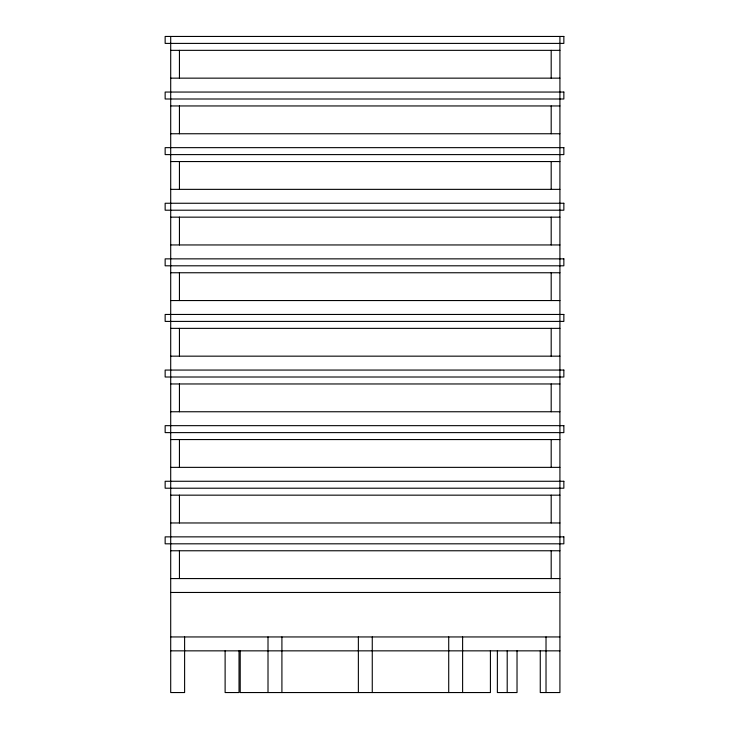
<?xml version="1.0" encoding="UTF-8"?>
<svg xmlns="http://www.w3.org/2000/svg" width="729" height="729" viewBox="0 0 729 729"><rect width="100%" height="100%" fill="white"/><g stroke="black" fill="none" stroke-linecap="round" stroke-linejoin="round"><path stroke-width="1.09" d="M170.704 50.347L559.918 50.347M170.704 78.149L559.918 78.149M170.704 105.951L559.918 105.951M170.704 133.753L559.918 133.753M170.704 161.556L559.918 161.556M170.704 189.358L559.918 189.358M170.704 217.16L559.918 217.16M170.704 244.953L559.918 244.953M170.704 272.755L559.918 272.755M170.704 300.558L559.918 300.558M170.704 328.36L559.918 328.36M170.704 356.162L559.918 356.162M170.704 383.964L559.918 383.964M170.704 411.757L559.918 411.757M170.704 439.56L559.918 439.56M170.704 467.362L559.918 467.362M170.704 495.164L559.918 495.164M170.704 522.966L559.918 522.966M170.704 550.769L559.918 550.769M170.704 578.571L559.918 578.571M170.704 592.467L559.918 592.467M170.704 636.946L559.918 636.946M170.704 650.851L559.918 650.851M559.918 36.45L559.918 692.55L540.262 692.55L540.262 650.851M551.188 50.347L551.188 78.149M551.188 105.951L551.188 133.753M551.188 161.556L551.188 189.358M551.188 217.16L551.188 244.953M551.188 272.755L551.188 300.558M551.188 328.36L551.188 356.162M551.188 383.964L551.188 411.757M551.188 439.56L551.188 467.362M551.188 495.164L551.188 522.966M551.188 550.769L551.188 578.571M546.021 636.946L546.021 692.55M517.025 650.851L517.025 692.55L497.369 692.55L497.369 650.851M507.202 650.851L507.202 692.55M490.417 650.569L490.417 692.55L240.215 692.55L240.215 650.569M462.614 636.946L462.614 692.55M448.718 636.946L448.718 692.55M372.264 636.946L372.264 692.55M358.367 636.946L358.367 692.55M281.913 636.946L281.913 692.55M268.008 636.946L268.008 692.55M239.021 650.851L239.021 692.55L225.115 692.55L225.115 650.851M184.61 636.946L184.61 692.55L170.704 692.55L170.704 36.45M179.434 50.347L179.434 78.149M179.434 105.951L179.434 133.753M179.434 161.556L179.434 189.358M179.434 217.16L179.434 244.953M179.434 272.755L179.434 300.558M179.434 328.36L179.434 356.162M179.434 383.964L179.434 411.757M179.434 439.56L179.434 467.362M179.434 495.164L179.434 522.966M179.434 550.769L179.434 578.571M563.854 36.45L165.146 36.45L165.146 43.403L563.854 43.403L563.854 36.45M563.854 92.054L165.146 92.054L165.146 98.998L563.854 98.998L563.854 92.054M563.854 147.65L165.146 147.65L165.146 154.603L563.854 154.603L563.854 147.65M563.854 203.254L165.146 203.254L165.146 210.207L563.854 210.207L563.854 203.254M563.854 258.859L165.146 258.859L165.146 265.803L563.854 265.803L563.854 258.859M563.854 314.454L165.146 314.454L165.146 321.407L563.854 321.407L563.854 314.454M563.854 370.059L165.146 370.059L165.146 377.011L563.854 377.011L563.854 370.059M563.854 425.663L165.146 425.663L165.146 432.616L563.854 432.616L563.854 425.663M563.854 481.268L165.146 481.268L165.146 488.211L563.854 488.211L563.854 481.268M563.854 536.863L165.146 536.863L165.146 543.816L563.854 543.816L563.854 536.863"/></g></svg>
